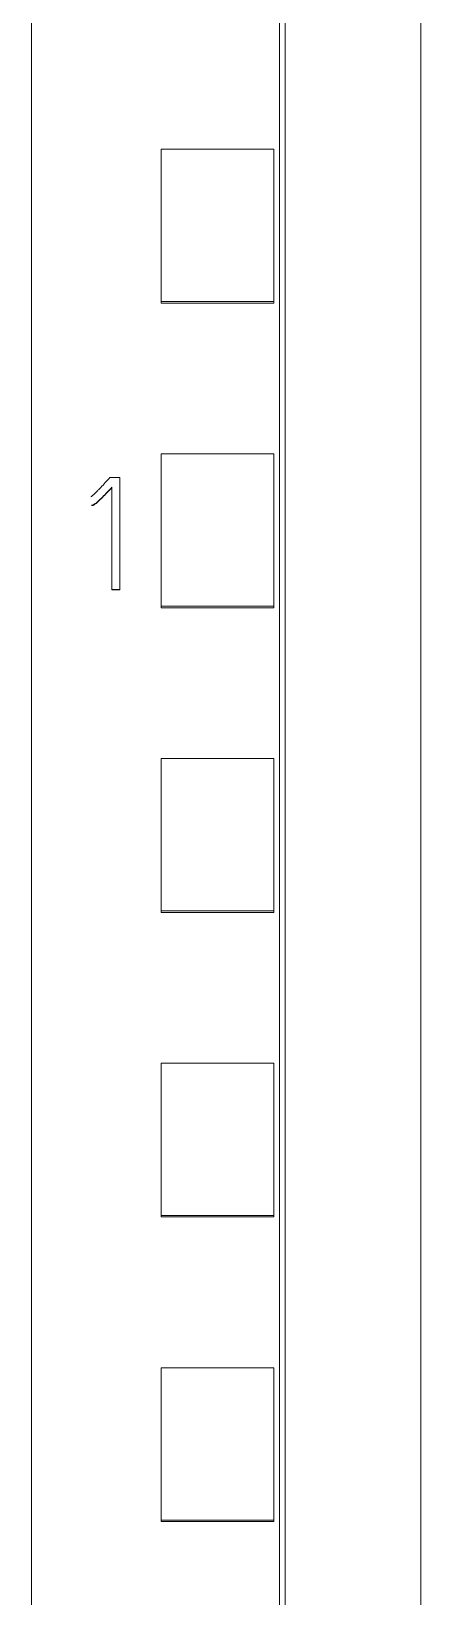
# Model space of a CAD drawing. Header units: millimetres. Extents: x 4134 to 7422, y 1400 to 3585.
# Drawn here: x 5938.25 to 5945.15, y 3314.99 to 3342.75 of the extents above; entities that cross this region are included whole.
import ezdxf

# ---------------------------------------------------------------- set-up
doc = ezdxf.new("R2010")
doc.units = ezdxf.units.MM
doc.layers.add('000-PI-Oprema', color=30, linetype='Continuous', lineweight=5)

# ---------------------------------------------------------------- blocks, each defined once
blk = doc.blocks.new('IM 155-5 PN ST - 6ES7155-5AA01-0AB0')
at = {"color": 0, "linetype": 'ByBlock', "lineweight": 0, "ltscale": 0.25}
blk.add_lwpolyline([(0, 147.007), (34.8, 147.007), (34.8, 0), (0, 0), (0, 147.007)], dxfattribs=at)
at = {"layer": '000-PI-Oprema', "color": 0, "linetype": 'ByBlock', "lineweight": 0}
blk.add_open_spline([(34.8, 8.007), (34.8, 8.859), (34.8, 10.524), (34.8, 12.857), (34.8, 14.973), (34.8, 17.743), (34.8, 21.643), (34.8, 27.557), (34.8, 37.017), (34.8, 50.127), (34.8, 67.357), (34.8, 85.999), (34.8, 103.048), (34.8, 118.245), (34.8, 128.598), (34.8, 136.94), (34.8, 141.966), (34.8, 145.414), (34.8, 147.007)], degree=3, knots=[0, 0, 0, 0, 0.018357, 0.035822, 0.050221, 0.063898, 0.09543, 0.134182, 0.191169, 0.299064, 0.416456, 0.562341, 0.701008, 0.784589, 0.890964, 0.925157, 0.965428, 1, 1, 1, 1], dxfattribs=at)
blk = doc.blocks.new('S7-1500 AI HS - 6ES7531-7NF10-0AB0')
at = {"layer": '000-PI-Oprema', "color": 0, "linetype": 'ByBlock', "lineweight": 0}
for p, q in [((0, 134.681), (0, 21.262)), ((4.4, 132.4), (4.4, 23.585)), ((2.3, 112.178), (2.3, 114.881)), ((4.3, 114.881), (2.3, 114.881)), ((4.3, 112.178), (4.3, 114.881)), ((2.3, 112.149), (2.3, 112.178)), ((4.3, 112.178), (2.3, 112.178)), ((4.3, 112.149), (2.3, 112.149)), ((4.3, 112.149), (4.3, 112.178)), ((2.3, 106.777), (2.3, 109.479)), ((4.3, 109.479), (2.3, 109.479)), ((4.3, 106.777), (4.3, 109.479)), ((1.566, 109.059), (1.392, 109.059)), ((1.428, 108.888), (1.428, 107.075)), ((1.566, 107.075), (1.566, 109.059)), ((1.428, 107.075), (1.566, 107.075)), ((1.428, 107.075), (1.428, 107.069)), ((1.566, 107.069), (1.428, 107.069)), ((1.566, 107.075), (1.566, 107.069)), ((2.3, 106.749), (2.3, 106.777)), ((4.3, 106.777), (2.3, 106.777)), ((4.3, 106.749), (2.3, 106.749)), ((4.3, 106.749), (4.3, 106.777)), ((2.3, 101.375), (2.3, 104.078)), ((4.3, 104.078), (2.3, 104.078)), ((4.3, 101.375), (4.3, 104.078)), ((2.3, 101.349), (2.3, 101.375)), ((4.3, 101.375), (2.3, 101.375)), ((4.3, 101.349), (2.3, 101.349)), ((4.3, 101.349), (4.3, 101.375)), ((2.3, 95.974), (2.3, 98.676)), ((4.3, 98.676), (2.3, 98.676)), ((4.3, 95.974), (4.3, 98.676)), ((2.3, 95.949), (2.3, 95.974)), ((4.3, 95.974), (2.3, 95.974)), ((4.3, 95.949), (2.3, 95.949)), ((4.3, 95.949), (4.3, 95.974)), ((2.3, 90.572), (2.3, 93.274)), ((4.3, 93.274), (2.3, 93.274)), ((4.3, 90.572), (4.3, 93.274)), ((2.3, 90.549), (2.3, 90.572)), ((4.3, 90.572), (2.3, 90.572)), ((4.3, 90.549), (2.3, 90.549)), ((4.3, 90.549), (4.3, 90.572))]:
    blk.add_line(p, q, dxfattribs=at)
for points, knots in [([(4.5, 132.586), (4.5, 129.542), (4.5, 119.972), (4.5, 105.802), (4.5, 91.235), (4.5, 77.025), (4.5, 62.731), (4.5, 47.245), (4.5, 34.605), (4.5, 26.64), (4.5, 23.299)], [0, 0, 0, 0, 0.083934, 0.263736, 0.389889, 0.484142, 0.653794, 0.78188, 0.908517, 1, 1, 1, 1]), ([(6.9, 129.52), (6.9, 127.497), (6.9, 118.948), (6.9, 105.802), (6.9, 91.235), (6.9, 77.025), (6.9, 62.731), (6.9, 47.245), (6.9, 34.486), (6.9, 25.605), (6.9, 21.348), (6.9, 20.55)], [0, 0, 0, 0, 0.055935, 0.236292, 0.362833, 0.457376, 0.627551, 0.756032, 0.883059, 0.978086, 1, 1, 1, 1]), ([(1.392, 109.059), (1.365, 109.029), (1.338, 108.999), (1.284, 108.94), (1.256, 108.911), (1.215, 108.867), (1.201, 108.852), (1.173, 108.824), (1.159, 108.809), (1.131, 108.781), (1.116, 108.767), (1.086, 108.74), (1.071, 108.727), (1.056, 108.714)], [0, 0, 0, 0, 0.25, 0.25, 0.5, 0.5, 0.625, 0.625, 0.75, 0.75, 0.875, 0.875, 1, 1, 1, 1]), ([(1.064, 108.567), (1.07, 108.567), (1.075, 108.568), (1.085, 108.57), (1.09, 108.571), (1.099, 108.575), (1.104, 108.577), (1.113, 108.582), (1.117, 108.585), (1.13, 108.594), (1.138, 108.6), (1.154, 108.613), (1.162, 108.62), (1.185, 108.64), (1.2, 108.654), (1.229, 108.682), (1.244, 108.696), (1.287, 108.74), (1.316, 108.769), (1.372, 108.828), (1.4, 108.858), (1.428, 108.888)], [0, 0, 0, 0, 0.03125, 0.03125, 0.0625, 0.0625, 0.09375, 0.09375, 0.125, 0.125, 0.1875, 0.1875, 0.25, 0.25, 0.375, 0.375, 0.5, 0.5, 0.75, 0.75, 1, 1, 1, 1]), ([(1.428, 108.882), (1.4, 108.852), (1.372, 108.822), (1.316, 108.763), (1.287, 108.733), (1.244, 108.69), (1.229, 108.676), (1.2, 108.647), (1.185, 108.633), (1.162, 108.613), (1.154, 108.607), (1.138, 108.594), (1.13, 108.588), (1.117, 108.579), (1.113, 108.576), (1.104, 108.571), (1.099, 108.569), (1.09, 108.565), (1.085, 108.564), (1.075, 108.562), (1.07, 108.561), (1.064, 108.561)], [0, 0, 0, 0, 0.25, 0.25, 0.5, 0.5, 0.625, 0.625, 0.75, 0.75, 0.8125, 0.8125, 0.875, 0.875, 0.90625, 0.90625, 0.9375, 0.9375, 0.96875, 0.96875, 1, 1, 1, 1])]:
    blk.add_open_spline(points, degree=3, knots=knots, dxfattribs=at)

msp = doc.modelspace()

# ---------------------------------------------------------------- block references
at = {"layer": '000-PI-Oprema', "color": 0, "linetype": 'ByBlock', "lineweight": 0}
for name, p in [('IM 155-5 PN ST - 6ES7155-5AA01-0AB0', (5903.448, 3225.778)), ('S7-1500 AI HS - 6ES7531-7NF10-0AB0', (5938.248, 3225.778))]:
    msp.add_blockref(name, p, dxfattribs=at)

doc.saveas('drawing.dxf')
